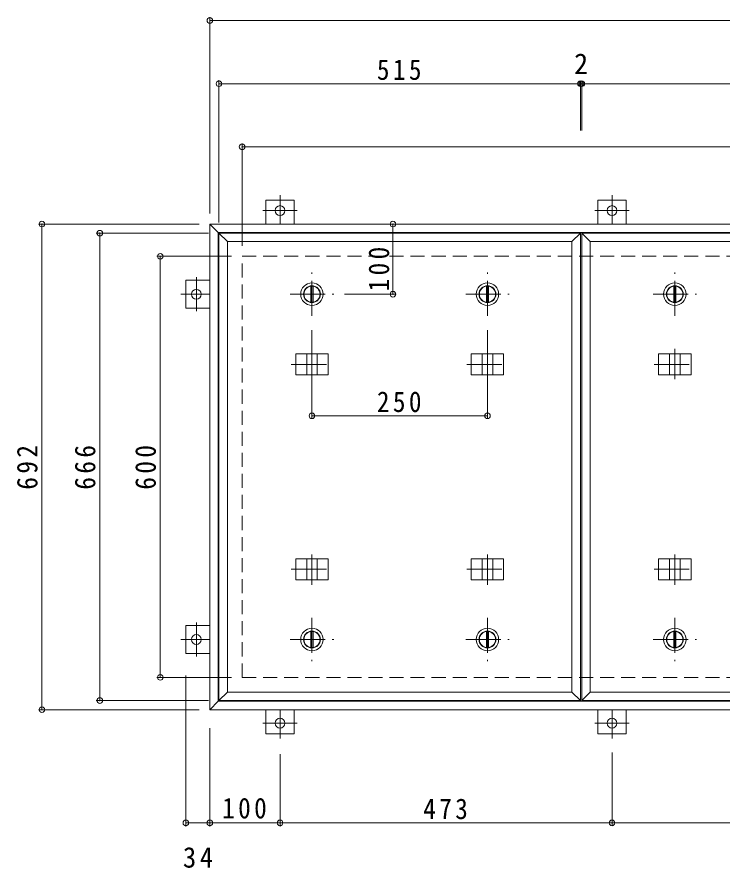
# Model space of a CAD drawing. Units: millimetres at full size, sheet at 1:10. Extents: x -2570 to 2371, y -1962 to 1085.
# Drawn here: x -2516 to -1510, y -158 to 1055 of the extents above; entities that cross this region are included whole.
import ezdxf
from ezdxf.enums import TextEntityAlignment as Align

# ---------------------------------------------------------------- set-up
doc = ezdxf.new("R2010")
doc.units = ezdxf.units.MM
doc.header["$LTSCALE"] = 10
doc.header["$PDMODE"] = 32
doc.header["$PDSIZE"] = 8
doc.linetypes.add('CHAIN1', pattern=[8, 5, -1, 1, -1])
doc.linetypes.add('DASHED2', pattern=[3, 2, -1])
for name, color, linetype, lineweight in [('0-1_躯体', 2, 'DASHED2', 9), ('0-2_仕上', 4, 'Continuous', 9), ('0-3_建具', 4, 'Continuous', 9), ('0-C', 2, 'Continuous', 9), ('0-E', 3, 'Continuous', 9), ('0-F', 7, 'Continuous', 9)]:
    doc.layers.add(name, color=color, linetype=linetype, lineweight=lineweight)
doc.styles.add('ＭＳ ゴシック', font='')
doc.styles.get('ＭＳ ゴシック').set_extended_font_data('MS Gothic')

msp = doc.modelspace()

# ---------------------------------------------------------------- linework, layer by layer
at = {"layer": '0-1_躯体'}
for p, q in [((-2195.05, 113.77), (-2195.05, 713.77)), ((-2195.05, 713.77), (-195.05, 713.77)), ((-195.05, 113.77), (-2195.05, 113.77))]:
    msp.add_line(p, q, dxfattribs=at)
at = {"layer": '0-2_仕上'}
for p, q in [((-2228.05, 746.77), (-2228.05, 80.77)), ((-1713.05, 746.77), (-1713.05, 80.77)), ((-1711.05, 746.77), (-1711.05, 80.77)), ((-1725.05, 734.77), (-1725.05, 92.77)), ((-2228.05, 80.77), (-1713.05, 80.77)), ((-1711.05, 80.77), (-1196.05, 80.77))]:
    msp.add_line(p, q, dxfattribs=at)
for points in [[(-2216.05, 734.77), (-2228.05, 746.77), (-1713.05, 746.77)], [(-2216.05, 734.77), (-1725.05, 734.77), (-1713.05, 746.77)], [(-1699.05, 734.77), (-1711.05, 746.77), (-1196.05, 746.77)], [(-1699.05, 734.77), (-1208.05, 734.77), (-1196.05, 746.77)], [(-2216.05, 734.77), (-2216.05, 92.77), (-2228.05, 80.77)], [(-1699.05, 734.77), (-1699.05, 92.77), (-1711.05, 80.77)], [(-2216.05, 92.77), (-1725.05, 92.77), (-1713.05, 80.77)], [(-1699.05, 92.77), (-1208.05, 92.77), (-1196.05, 80.77)]]:
    msp.add_lwpolyline(points, dxfattribs=at)
at = {"layer": '0-3_建具', "color": 2}
for p, q in [((-2241.05, 759.77), (-2229.05, 747.77)), ((-2241.05, 67.77), (-2241.05, 759.77)), ((-2241.05, 759.77), (-149.05, 759.77)), ((-2229.05, 79.77), (-2229.05, 747.77)), ((-2229.05, 747.77), (-161.05, 747.77)), ((-2229.05, 79.77), (-2241.05, 67.77)), ((-161.05, 79.77), (-2229.05, 79.77)), ((-149.05, 67.77), (-2241.05, 67.77))]:
    msp.add_line(p, q, dxfattribs=at)
at = {"layer": '0-3_建具'}
for p, q in [((-2118.64, 574.77), (-2118.64, 544.77)), ((-2118.64, 574.77), (-2072.46, 574.77)), ((-2103.05, 574.77), (-2103.05, 544.77)), ((-2088.05, 574.77), (-2088.05, 544.77)), ((-2072.46, 574.77), (-2072.46, 544.77)), ((-1868.64, 574.77), (-1868.64, 544.77)), ((-1868.64, 574.77), (-1822.46, 574.77)), ((-1853.05, 574.77), (-1853.05, 544.77)), ((-1838.05, 574.77), (-1838.05, 544.77)), ((-1822.46, 574.77), (-1822.46, 544.77)), ((-1601.64, 574.77), (-1601.64, 544.77)), ((-1601.64, 574.77), (-1555.46, 574.77)), ((-1586.05, 574.77), (-1586.05, 544.77)), ((-1571.05, 574.77), (-1571.05, 544.77)), ((-1555.46, 574.77), (-1555.46, 544.77)), ((-2118.64, 544.77), (-2072.46, 544.77)), ((-1868.64, 544.77), (-1822.46, 544.77)), ((-1601.64, 544.77), (-1555.46, 544.77)), ((-2118.64, 252.77), (-2118.64, 282.77)), ((-2118.64, 282.77), (-2072.46, 282.77)), ((-2103.05, 252.77), (-2103.05, 282.77)), ((-2088.05, 252.77), (-2088.05, 282.77)), ((-2072.46, 252.77), (-2072.46, 282.77)), ((-1868.64, 252.77), (-1868.64, 282.77)), ((-1868.64, 282.77), (-1822.46, 282.77)), ((-1853.05, 252.77), (-1853.05, 282.77)), ((-1838.05, 252.77), (-1838.05, 282.77)), ((-1822.46, 252.77), (-1822.46, 282.77)), ((-1601.64, 252.77), (-1601.64, 282.77)), ((-1601.64, 282.77), (-1555.46, 282.77)), ((-1586.05, 252.77), (-1586.05, 282.77)), ((-1571.05, 252.77), (-1571.05, 282.77)), ((-1555.46, 252.77), (-1555.46, 282.77)), ((-2118.64, 252.77), (-2072.46, 252.77)), ((-1868.64, 252.77), (-1822.46, 252.77)), ((-1601.64, 252.77), (-1555.46, 252.77))]:
    msp.add_line(p, q, dxfattribs=at)
at = {"layer": '0-3_建具', "linetype": 'CHAIN1'}
for p, q in [((-2095.55, 581.89), (-2095.55, 538.65)), ((-1845.55, 581.89), (-1845.55, 538.65)), ((-1578.55, 581.89), (-1578.55, 538.65)), ((-2124.96, 559.77), (-2066.14, 559.77)), ((-1874.96, 559.77), (-1816.14, 559.77)), ((-1607.96, 559.77), (-1549.14, 559.77)), ((-2095.55, 245.65), (-2095.55, 288.89)), ((-1845.55, 245.65), (-1845.55, 288.89)), ((-1578.55, 245.65), (-1578.55, 288.89)), ((-2124.96, 267.77), (-2066.14, 267.77)), ((-1874.96, 267.77), (-1816.14, 267.77)), ((-1607.96, 267.77), (-1549.14, 267.77))]:
    msp.add_line(p, q, dxfattribs=at)
at = {"layer": '0-C', "linetype": 'CHAIN1'}
for p, q in [((-2095.55, 628.77), (-2095.55, 690.77)), ((-1845.55, 628.77), (-1845.55, 690.77)), ((-1578.55, 628.77), (-1578.55, 690.77)), ((-2126.55, 659.77), (-2064.55, 659.77)), ((-1876.55, 659.77), (-1814.55, 659.77)), ((-1609.55, 659.77), (-1547.55, 659.77)), ((-2095.55, 198.77), (-2095.55, 136.77)), ((-1845.55, 198.77), (-1845.55, 136.77)), ((-1578.55, 198.77), (-1578.55, 136.77)), ((-2126.55, 167.77), (-2064.55, 167.77)), ((-1876.55, 167.77), (-1814.55, 167.77)), ((-1609.55, 167.77), (-1547.55, 167.77))]:
    msp.add_line(p, q, dxfattribs=at)
at = {"layer": '0-C'}
for p, q in [((-2097.05, 671.17), (-2097.05, 648.37)), ((-2094.05, 671.17), (-2094.05, 648.37)), ((-1847.05, 671.17), (-1847.05, 648.37)), ((-1844.05, 671.17), (-1844.05, 648.37)), ((-1580.05, 671.17), (-1580.05, 648.37)), ((-1577.05, 671.17), (-1577.05, 648.37)), ((-2097.05, 156.37), (-2097.05, 179.17)), ((-2094.05, 156.37), (-2094.05, 179.17)), ((-1847.05, 156.37), (-1847.05, 179.17)), ((-1844.05, 156.37), (-1844.05, 179.17)), ((-1580.05, 156.37), (-1580.05, 179.17)), ((-1577.05, 156.37), (-1577.05, 179.17))]:
    msp.add_line(p, q, dxfattribs=at)
for centre, radius in [((-2095.55, 659.77), 16), ((-2095.55, 659.77), 12), ((-2095.55, 659.77), 11.5), ((-1845.55, 659.77), 16), ((-1845.55, 659.77), 12), ((-1845.55, 659.77), 11.5), ((-1578.55, 659.77), 16), ((-1578.55, 659.77), 12), ((-1578.55, 659.77), 11.5), ((-2095.55, 167.77), 16), ((-1845.55, 167.77), 16), ((-1578.55, 167.77), 16), ((-2095.55, 167.77), 12), ((-2095.55, 167.77), 11.5), ((-1845.55, 167.77), 12), ((-1845.55, 167.77), 11.5), ((-1578.55, 167.77), 12), ((-1578.55, 167.77), 11.5)]:
    msp.add_circle(centre, radius, dxfattribs=at)
at = {"layer": '0-E', "linetype": 'CHAIN1'}
for p, q in [((-2141.05, 800.94), (-2141.05, 759.77)), ((-1668.05, 800.94), (-1668.05, 759.77)), ((-2116.67, 778.97), (-2165.43, 778.97)), ((-1643.67, 778.97), (-1692.43, 778.97)), ((-2260.25, 684.15), (-2260.25, 635.39)), ((-2282.22, 659.77), (-2241.05, 659.77)), ((-2260.25, 192.15), (-2260.25, 143.39)), ((-2282.22, 167.77), (-2241.05, 167.77)), ((-2141.05, 26.6), (-2141.05, 67.77)), ((-1668.05, 26.6), (-1668.05, 67.77)), ((-2165.43, 48.57), (-2116.67, 48.57)), ((-1692.43, 48.57), (-1643.67, 48.57))]:
    msp.add_line(p, q, dxfattribs=at)
at = {"layer": '0-E'}
for p, q in [((-2161.05, 793.97), (-2121.05, 793.97)), ((-2161.05, 793.97), (-2161.05, 759.77)), ((-2121.05, 793.97), (-2121.05, 759.77)), ((-1688.05, 793.97), (-1648.05, 793.97)), ((-1688.05, 793.97), (-1688.05, 759.77)), ((-1648.05, 793.97), (-1648.05, 759.77)), ((-2275.25, 639.77), (-2275.25, 679.77)), ((-2275.25, 679.77), (-2241.05, 679.77)), ((-2275.25, 639.77), (-2241.05, 639.77)), ((-2275.25, 147.77), (-2275.25, 187.77)), ((-2275.25, 187.77), (-2241.05, 187.77)), ((-2275.25, 147.77), (-2241.05, 147.77)), ((-2161.05, 33.57), (-2161.05, 67.77)), ((-2121.05, 33.57), (-2121.05, 67.77)), ((-1688.05, 33.57), (-1688.05, 67.77)), ((-1648.05, 33.57), (-1648.05, 67.77)), ((-2121.05, 33.57), (-2161.05, 33.57)), ((-1648.05, 33.57), (-1688.05, 33.57))]:
    msp.add_line(p, q, dxfattribs=at)
for centre in [(-2141.05, 778.97), (-1668.05, 778.97), (-2260.25, 659.77), (-2260.25, 167.77), (-2141.05, 48.57), (-1668.05, 48.57)]:
    msp.add_circle(centre, 7, dxfattribs=at)
at = {"layer": '0-F'}
for p, q in [((-2241.05, 774.77), (-2241.05, 1054.77)), ((-2241.05, 1049.77), (-149.05, 1049.77)), ((-2228.05, 761.77), (-2228.05, 964.77)), ((-2228.05, 959.77), (-1713.05, 959.77)), ((-1713.05, 962.77), (-1713.05, 892.83)), ((-1713.05, 959.77), (-1711.05, 959.77)), ((-1711.05, 962.77), (-1711.05, 892.83)), ((-1711.05, 959.77), (-1196.05, 959.77)), ((-2195.05, 728.77), (-2195.05, 874.77)), ((-2195.05, 869.77), (-195.05, 869.77)), ((-2256.05, 759.77), (-2485.31, 759.77)), ((-2480.31, 67.77), (-2480.31, 759.77)), ((-1980.2, 759.77), (-1980.2, 659.77)), ((-2243.05, 746.77), (-2402.84, 746.77)), ((-2397.84, 80.77), (-2397.84, 746.77)), ((-2210.05, 713.77), (-2316.67, 713.77)), ((-2311.67, 113.77), (-2311.67, 713.77)), ((-1977.2, 659.77), (-2049.37, 659.77)), ((-2095.55, 483.47), (-2095.55, 608.77)), ((-1845.55, 483.47), (-1845.55, 608.77)), ((-2095.55, 486.47), (-1845.55, 486.47)), ((-2210.05, 113.77), (-2316.67, 113.77)), ((-2275.25, -98.6), (-2275.25, 116.56)), ((-2243.05, 80.77), (-2402.84, 80.77)), ((-2256.05, 67.77), (-2485.31, 67.77)), ((-2241.05, 41.56), (-2241.05, -98.6)), ((-2141.05, 4.26), (-2141.05, -98.6)), ((-1668.05, -96.6), (-1668.05, 6.6)), ((-2275.25, -93.6), (-2241.05, -93.6)), ((-2241.05, -93.6), (-2141.05, -93.6)), ((-2141.05, -93.6), (-1668.05, -93.6)), ((-1668.05, -93.6), (-1195.05, -93.6))]:
    msp.add_line(p, q, dxfattribs=at)
for p in [(-2241.05, 1049.77), (-2228.05, 959.77), (-1713.05, 959.77), (-1711.05, 959.77), (-2195.05, 869.77), (-2480.31, 759.77), (-1980.2, 759.77), (-2397.84, 746.77), (-2311.67, 713.77), (-1980.2, 659.77), (-2095.55, 486.47), (-1845.55, 486.47), (-2311.67, 113.77), (-2397.84, 80.77), (-2480.31, 67.77), (-2275.25, -93.6), (-2241.05, -93.6), (-2141.05, -93.6), (-1668.05, -93.6)]:
    msp.add_point(p, dxfattribs=at)

# ---------------------------------------------------------------- texts
at = {"layer": '0-F', "color": 2, "style": 'ＭＳ ゴシック'}
msp.add_text('2', height=29.33, dxfattribs=at).set_placement((-1722.05, 964.77), align=Align.BOTTOM_LEFT)
at = {"layer": '0-F', "color": 2, "char_height": 29.33, "attachment_point": 7, "style": 'ＭＳ ゴシック'}
for s, insert in [('\\T1.27;\\W0.9;515', (-2003.05, 964.77)), ('\\T1.27;\\W0.9;250', (-2003.05, 491.47)), ('\\T1.27;\\W0.9;100', (-2223.55, -87.6)), ('\\T1.27;\\W0.9;473', (-1937.05, -88.6)), ('\\T1.27;\\W0.95;34', (-2279.4, -157.82))]:
    msp.add_mtext(s, dxfattribs=dict(at, insert=insert))
at = {"layer": '0-F', "color": 2, "char_height": 29.33, "attachment_point": 7, "rotation": 90, "style": 'ＭＳ ゴシック'}
for s, insert in [('\\T1.27;\\W0.9;100', (-1985.2, 663.78)), ('\\T1.27;\\W0.9;692', (-2486.31, 381.27)), ('\\T1.27;\\W0.9;666', (-2403.84, 381.27)), ('\\T1.27;\\W0.9;600', (-2317.67, 381.27))]:
    msp.add_mtext(s, dxfattribs=dict(at, insert=insert))

doc.saveas('drawing.dxf')
